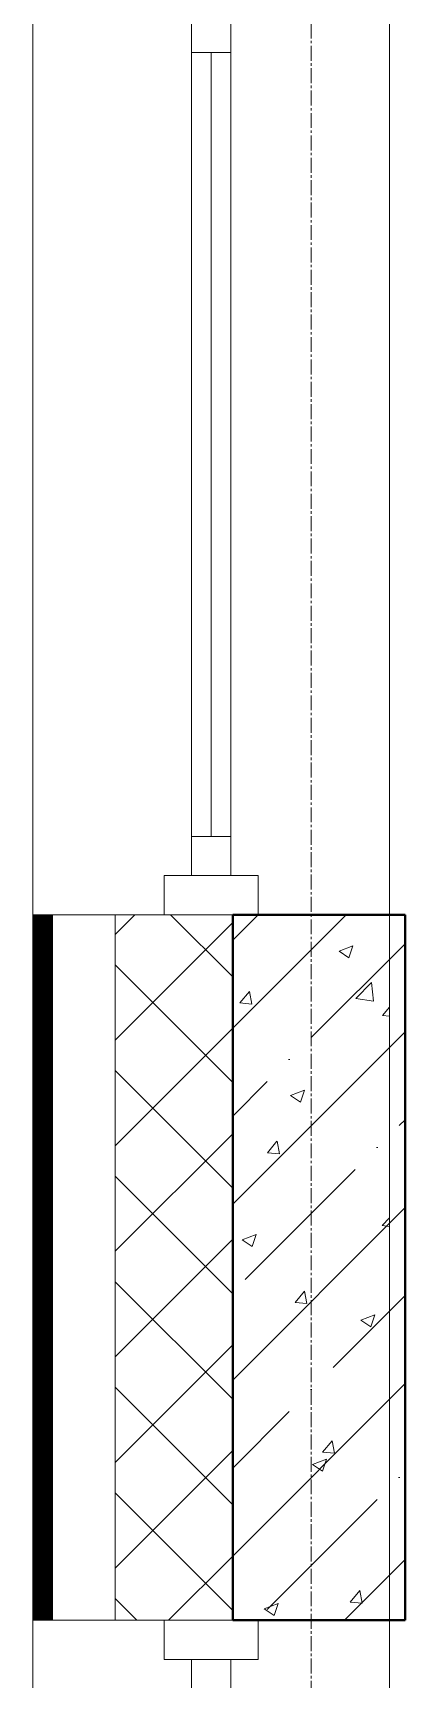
# Model space of a CAD drawing. Header units: millimetres. Extents: x 470010 to 1231400, y -134005 to 421770.
# Drawn here: x 508699 to 509174, y -112377 to -110277 of the extents above; entities that cross this region are included whole.
import ezdxf

# ---------------------------------------------------------------- set-up
doc = ezdxf.new("R2010")
doc.units = ezdxf.units.MM
doc.linetypes.add('CENTER2', pattern=[28.575, 19.05, -3.175, 3.175, -3.175])
doc.linetypes.add('HIDDEN2', pattern=[4.7625, 3.175, -1.5875])
for name, color, linetype, lineweight in [('A-Wall_Материал_Газоблок_Контур', 250, 'Continuous', 0), ('АР_Колонны', 70, 'Continuous', 30), ('АР_Окна', 4, 'Continuous', 5), ('АР_Стены ЖБ', 7, 'Continuous', 35), ('АР_Стены ПЕНОблок', 52, 'Continuous', 20), ('АР_Тонкая', 254, 'Continuous', 5), ('АР_Утеплитель', 31, 'Continuous', 0), ('АР_Штриховка', 8, 'Continuous', 0)]:
    doc.layers.add(name, color=color, linetype=linetype, lineweight=lineweight)
doc.layers.add('АР_Оси_РД_100', color=7, linetype='Continuous', lineweight=0, true_color=0x525252)

msp = doc.modelspace()

# ---------------------------------------------------------------- hatches: boundary and pattern name
at = {"layer": 'АР_Штриховка', "linetype": 'Continuous', "lineweight": 5, "true_color": 0x000000}
h = msp.add_hatch(dxfattribs=at)
h.set_pattern_fill('ANSI35', color=18, scale=25, style=0)
h.set_pattern_definition([(45, (509053.93, -143101.69), (-112.2532, 112.2532), []), (45, (509166.19, -143101.69), (-112.2532, 112.2532), [198.4375, -39.6875, 0, -39.6875])])
h.paths.add_polyline_path([(508953.932, -112301.687), (509173.932, -112301.687), (509173.932, -111401.687), (508953.932, -111401.687)], flags=0)

# ---------------------------------------------------------------- linework, layer by layer
at = {"layer": 'A-Wall_Материал_Газоблок_Контур', "color": 18, "linetype": 'Continuous', "lineweight": 0, "true_color": 0x000000}
for p, q in [((508698.932, -110201.687), (508698.932, -111401.687)), ((509153.932, -111401.687), (509153.932, -110201.687)), ((508698.932, -112301.687), (508698.932, -115601.687)), ((509153.932, -115601.687), (509153.932, -112301.687))]:
    msp.add_line(p, q, dxfattribs=at)
at = {"layer": 'АР_Колонны', "color": 18, "linetype": 'HIDDEN2', "lineweight": 25, "true_color": 0x000000}
for p, q in [((508953.932, -111401.687), (509173.932, -111401.687)), ((508953.932, -112301.687), (508953.932, -111401.687)), ((509173.932, -111401.687), (509173.932, -112301.687)), ((509173.932, -112301.687), (508953.932, -112301.687))]:
    msp.add_line(p, q, dxfattribs=at)
at = {"layer": 'АР_Колонны', "color": 18, "linetype": 'Continuous', "lineweight": 30, "true_color": 0x000000}
for p, q in [((509173.932, -111401.687), (508953.932, -111401.687)), ((508953.932, -111401.687), (508953.932, -112301.687)), ((509173.932, -112301.687), (509173.932, -111401.687)), ((508953.932, -112301.687), (509173.932, -112301.687))]:
    msp.add_line(p, q, dxfattribs=at)
at = {"layer": 'АР_Окна', "color": 18, "linetype": 'Continuous', "lineweight": 5, "true_color": 0x000000}
for p, q in [((508698.932, -110201.687), (508698.932, -111401.687)), ((509153.932, -110201.687), (509153.932, -111401.687)), ((508901.432, -110301.687), (508951.432, -110301.687)), ((508926.432, -110301.687), (508926.432, -111301.687)), ((508901.432, -111301.687), (508951.432, -111301.687)), ((508698.932, -112301.687), (508698.932, -115601.687)), ((509153.932, -112301.687), (509153.932, -115601.687))]:
    msp.add_line(p, q, dxfattribs=at)
for points in [[(508901.432, -110251.687), (508951.432, -110251.687), (508951.432, -111351.687), (508901.432, -111351.687)], [(508986.432, -111351.687), (508986.432, -111401.687), (508866.432, -111401.687), (508866.432, -111351.687)], [(508986.432, -112351.687), (508986.432, -112301.687), (508866.432, -112301.687), (508866.432, -112351.687)], [(508901.432, -112351.687), (508951.432, -112351.687), (508951.432, -115551.687), (508901.432, -115551.687)]]:
    msp.add_lwpolyline(points, close=True, dxfattribs=at)
at = {"layer": 'АР_Оси_РД_100', "linetype": 'CENTER2'}
msp.add_line((509053.933, -133315.052), (509053.933, -98801.687), dxfattribs=at)
at = {"layer": 'АР_Стены ЖБ', "color": 18, "linetype": 'Continuous', "lineweight": 40, "true_color": 0x000000}
for p, q in [((509173.932, -111401.687), (508953.932, -111401.687)), ((508953.932, -111401.687), (508953.932, -112301.687)), ((509173.932, -112301.687), (509173.932, -111401.687)), ((508953.932, -112301.687), (509173.932, -112301.687))]:
    msp.add_line(p, q, dxfattribs=at)
at = {"layer": 'АР_Стены ПЕНОблок', "color": 18, "linetype": 'Continuous', "lineweight": 20, "true_color": 0x000000}
for p, q in [((509153.932, -111401.687), (508953.932, -111401.687)), ((508953.932, -111401.687), (508953.932, -112301.687)), ((509153.932, -112301.687), (509153.932, -111401.687)), ((508953.932, -112301.687), (509153.932, -112301.687))]:
    msp.add_line(p, q, dxfattribs=at)
at = {"layer": 'АР_Тонкая', "color": 18, "linetype": 'Continuous', "lineweight": 5, "true_color": 0x000000}
for p, q in [((508723.932, -111401.687), (508698.932, -111401.687)), ((508698.932, -111401.687), (508698.932, -112301.687)), ((508803.932, -111401.687), (508723.932, -111401.687)), ((508723.932, -111401.687), (508723.932, -112301.687)), ((508723.932, -112301.687), (508723.932, -111401.687)), ((508803.932, -112301.687), (508803.932, -111401.687)), ((508698.932, -112301.687), (508723.932, -112301.687)), ((508723.932, -112301.687), (508803.932, -112301.687))]:
    msp.add_line(p, q, dxfattribs=at)
at = {"layer": 'АР_Утеплитель', "color": 18, "linetype": 'Continuous', "lineweight": 0, "true_color": 0x000000}
for p, q in [((508953.932, -111401.687), (508803.932, -111401.687)), ((508803.932, -111401.687), (508803.932, -112301.687)), ((508953.932, -112301.687), (508953.932, -111401.687)), ((508803.932, -112301.687), (508953.932, -112301.687))]:
    msp.add_line(p, q, dxfattribs=at)
at = {"layer": 'АР_Штриховка', "color": 18, "linetype": 'Continuous', "lineweight": 0, "true_color": 0x000000}
for p, q in [((508698.932, -111402.687), (508723.932, -111402.687)), ((508698.932, -111403.687), (508723.932, -111403.687)), ((508698.932, -111404.687), (508723.932, -111404.687)), ((508803.932, -111426.876), (508829.122, -111401.687)), ((508953.932, -111480.988), (508874.631, -111401.687)), ((508698.932, -111405.687), (508723.932, -111405.687)), ((508698.932, -111406.687), (508723.932, -111406.687)), ((508698.932, -111407.687), (508723.932, -111407.687)), ((508698.932, -111408.687), (508723.932, -111408.687)), ((508698.932, -111409.687), (508723.932, -111409.687)), ((508698.932, -111410.687), (508723.932, -111410.687)), ((508698.932, -111411.687), (508723.932, -111411.687)), ((508698.932, -111412.687), (508723.932, -111412.687)), ((508698.932, -111413.687), (508723.932, -111413.687)), ((508698.932, -111414.687), (508723.932, -111414.687)), ((508698.932, -111415.687), (508723.932, -111415.687)), ((508698.932, -111416.687), (508723.932, -111416.687)), ((508698.932, -111417.687), (508723.932, -111417.687)), ((508698.932, -111418.687), (508723.932, -111418.687)), ((508698.932, -111419.687), (508723.932, -111419.687)), ((508698.932, -111420.687), (508723.932, -111420.687)), ((508698.932, -111421.687), (508723.932, -111421.687)), ((508698.932, -111422.687), (508723.932, -111422.687)), ((508698.932, -111423.687), (508723.932, -111423.687)), ((508698.932, -111424.687), (508723.932, -111424.687)), ((508698.932, -111425.687), (508723.932, -111425.687)), ((508803.932, -111561.58), (508953.932, -111411.58)), ((508698.932, -111426.687), (508723.932, -111426.687)), ((508698.932, -111427.687), (508723.932, -111427.687)), ((508698.932, -111428.687), (508723.932, -111428.687)), ((508698.932, -111429.687), (508723.932, -111429.687)), ((508698.932, -111430.687), (508723.932, -111430.687)), ((508698.932, -111431.687), (508723.932, -111431.687)), ((508698.932, -111432.687), (508723.932, -111432.687)), ((508698.932, -111433.687), (508723.932, -111433.687)), ((508698.932, -111434.687), (508723.932, -111434.687)), ((508698.932, -111435.687), (508723.932, -111435.687)), ((508698.932, -111436.687), (508723.932, -111436.687)), ((508698.932, -111437.687), (508723.932, -111437.687)), ((508698.932, -111438.687), (508723.932, -111438.687)), ((508698.932, -111439.687), (508723.932, -111439.687)), ((508698.932, -111440.687), (508723.932, -111440.687)), ((508698.932, -111441.687), (508723.932, -111441.687)), ((508698.932, -111442.687), (508723.932, -111442.687)), ((508698.932, -111443.687), (508723.932, -111443.687)), ((508698.932, -111444.687), (508723.932, -111444.687)), ((508698.932, -111445.687), (508723.932, -111445.687)), ((508698.932, -111446.687), (508723.932, -111446.687)), ((509089.605, -111448.135), (509107.39, -111441.308)), ((509102.233, -111456.678), (509107.384, -111441.329)), ((508698.932, -111447.687), (508723.932, -111447.687)), ((508698.932, -111448.687), (508723.932, -111448.687)), ((508698.932, -111449.687), (508723.932, -111449.687)), ((508698.932, -111450.687), (508723.932, -111450.687)), ((508698.932, -111451.687), (508723.932, -111451.687)), ((508698.932, -111452.687), (508723.932, -111452.687)), ((508698.932, -111453.687), (508723.932, -111453.687)), ((508698.932, -111454.687), (508723.932, -111454.687)), ((508698.932, -111455.687), (508723.932, -111455.687)), ((508698.932, -111456.687), (508723.932, -111456.687)), ((508698.932, -111457.687), (508723.932, -111457.687)), ((508698.932, -111458.687), (508723.932, -111458.687)), ((508698.932, -111459.687), (508723.932, -111459.687)), ((508698.932, -111460.687), (508723.932, -111460.687)), ((508698.932, -111461.687), (508723.932, -111461.687)), ((508698.932, -111462.687), (508723.932, -111462.687)), ((508698.932, -111463.687), (508723.932, -111463.687)), ((508698.932, -111464.687), (508723.932, -111464.687)), ((508698.932, -111465.687), (508723.932, -111465.687)), ((508698.932, -111466.687), (508723.932, -111466.687)), ((508698.932, -111467.687), (508723.932, -111467.687)), ((508953.932, -111615.692), (508803.932, -111465.692)), ((509089.596, -111448.155), (509102.231, -111456.677)), ((508698.932, -111468.687), (508723.932, -111468.687)), ((508698.932, -111469.687), (508723.932, -111469.687)), ((508698.932, -111470.687), (508723.932, -111470.687)), ((508698.932, -111471.687), (508723.932, -111471.687)), ((508698.932, -111472.687), (508723.932, -111472.687)), ((508698.932, -111473.687), (508723.932, -111473.687)), ((508698.932, -111474.687), (508723.932, -111474.687)), ((508698.932, -111475.687), (508723.932, -111475.687)), ((508698.932, -111476.687), (508723.932, -111476.687)), ((508698.932, -111477.687), (508723.932, -111477.687)), ((508698.932, -111478.687), (508723.932, -111478.687)), ((508698.932, -111479.687), (508723.932, -111479.687)), ((508698.932, -111480.687), (508723.932, -111480.687)), ((508698.932, -111481.687), (508723.932, -111481.687)), ((508698.932, -111482.687), (508723.932, -111482.687)), ((508698.932, -111483.687), (508723.932, -111483.687)), ((508698.932, -111484.687), (508723.932, -111484.687)), ((508698.932, -111485.687), (508723.932, -111485.687)), ((508698.932, -111486.687), (508723.932, -111486.687)), ((508698.932, -111487.687), (508723.932, -111487.687)), ((508698.932, -111488.687), (508723.932, -111488.687)), ((509111.124, -111508.481), (509130.908, -111487.862)), ((509133.734, -111511.982), (509130.927, -111487.86)), ((508698.932, -111489.687), (508723.932, -111489.687)), ((508698.932, -111490.687), (508723.932, -111490.687)), ((508698.932, -111491.687), (508723.932, -111491.687)), ((508698.932, -111492.687), (508723.932, -111492.687)), ((508698.932, -111493.687), (508723.932, -111493.687)), ((508698.932, -111494.687), (508723.932, -111494.687)), ((508698.932, -111495.687), (508723.932, -111495.687)), ((508698.932, -111496.687), (508723.932, -111496.687)), ((508698.932, -111497.687), (508723.932, -111497.687)), ((508698.932, -111498.687), (508723.932, -111498.687)), ((508698.932, -111499.687), (508723.932, -111499.687)), ((508698.932, -111500.687), (508723.932, -111500.687)), ((508698.932, -111501.687), (508723.932, -111501.687)), ((508698.932, -111502.687), (508723.932, -111502.687)), ((508698.932, -111503.687), (508723.932, -111503.687)), ((508698.932, -111504.687), (508723.932, -111504.687)), ((508698.932, -111505.687), (508723.932, -111505.687)), ((508698.932, -111506.687), (508723.932, -111506.687)), ((508698.932, -111507.687), (508723.932, -111507.687)), ((508698.932, -111508.687), (508723.932, -111508.687)), ((508698.932, -111509.687), (508723.932, -111509.687)), ((508962.947, -111514.188), (508975.192, -111499.594)), ((508978.205, -111515.502), (508975.268, -111499.581)), ((509111.139, -111508.512), (509133.729, -111512.015)), ((508698.932, -111510.687), (508723.932, -111510.687)), ((508698.932, -111511.687), (508723.932, -111511.687)), ((508698.932, -111512.687), (508723.932, -111512.687)), ((508698.932, -111513.687), (508723.932, -111513.687)), ((508698.932, -111514.687), (508723.932, -111514.687)), ((508698.932, -111515.687), (508723.932, -111515.687)), ((508698.932, -111516.687), (508723.932, -111516.687)), ((508698.932, -111517.687), (508723.932, -111517.687)), ((508698.932, -111518.687), (508723.932, -111518.687)), ((508698.932, -111519.687), (508723.932, -111519.687)), ((508698.932, -111520.687), (508723.932, -111520.687)), ((508698.932, -111521.687), (508723.932, -111521.687)), ((508698.932, -111522.687), (508723.932, -111522.687)), ((508698.932, -111523.687), (508723.932, -111523.687)), ((508698.932, -111524.687), (508723.932, -111524.687)), ((508698.932, -111525.687), (508723.932, -111525.687)), ((508698.932, -111526.687), (508723.932, -111526.687)), ((508698.932, -111527.687), (508723.932, -111527.687)), ((508698.932, -111528.687), (508723.932, -111528.687)), ((508698.932, -111529.687), (508723.932, -111529.687)), ((508698.932, -111530.687), (508723.932, -111530.687)), ((508962.947, -111514.188), (508978.129, -111515.516)), ((509145.132, -111530.127), (509153.932, -111519.638)), ((509145.132, -111530.127), (509153.932, -111530.897)), ((508698.932, -111531.687), (508723.932, -111531.687)), ((508698.932, -111532.687), (508723.932, -111532.687)), ((508698.932, -111533.687), (508723.932, -111533.687)), ((508698.932, -111534.687), (508723.932, -111534.687)), ((508698.932, -111535.687), (508723.932, -111535.687)), ((508698.932, -111536.687), (508723.932, -111536.687)), ((508698.932, -111537.687), (508723.932, -111537.687)), ((508698.932, -111538.687), (508723.932, -111538.687)), ((508698.932, -111539.687), (508723.932, -111539.687)), ((508698.932, -111540.687), (508723.932, -111540.687)), ((508698.932, -111541.687), (508723.932, -111541.687)), ((508698.932, -111542.687), (508723.932, -111542.687)), ((508698.932, -111543.687), (508723.932, -111543.687)), ((508698.932, -111544.687), (508723.932, -111544.687)), ((508698.932, -111545.687), (508723.932, -111545.687)), ((508698.932, -111546.687), (508723.932, -111546.687)), ((508698.932, -111547.687), (508723.932, -111547.687)), ((508698.932, -111548.687), (508723.932, -111548.687)), ((508698.932, -111549.687), (508723.932, -111549.687)), ((508698.932, -111550.687), (508723.932, -111550.687)), ((508698.932, -111551.687), (508723.932, -111551.687)), ((508803.932, -111696.284), (508953.932, -111546.284)), ((508698.932, -111552.687), (508723.932, -111552.687)), ((508698.932, -111553.687), (508723.932, -111553.687)), ((508698.932, -111554.687), (508723.932, -111554.687)), ((508698.932, -111555.687), (508723.932, -111555.687)), ((508698.932, -111556.687), (508723.932, -111556.687)), ((508698.932, -111557.687), (508723.932, -111557.687)), ((508698.932, -111558.687), (508723.932, -111558.687)), ((508698.932, -111559.687), (508723.932, -111559.687)), ((508698.932, -111560.687), (508723.932, -111560.687)), ((508698.932, -111561.687), (508723.932, -111561.687)), ((508698.932, -111562.687), (508723.932, -111562.687)), ((508698.932, -111563.687), (508723.932, -111563.687)), ((508698.932, -111564.687), (508723.932, -111564.687)), ((508698.932, -111565.687), (508723.932, -111565.687)), ((508698.932, -111566.687), (508723.932, -111566.687)), ((508698.932, -111567.687), (508723.932, -111567.687)), ((508698.932, -111568.687), (508723.932, -111568.687)), ((508698.932, -111569.687), (508723.932, -111569.687)), ((508698.932, -111570.687), (508723.932, -111570.687)), ((508698.932, -111571.687), (508723.932, -111571.687)), ((508698.932, -111572.687), (508723.932, -111572.687)), ((508698.932, -111573.687), (508723.932, -111573.687)), ((508698.932, -111574.687), (508723.932, -111574.687)), ((508698.932, -111575.687), (508723.932, -111575.687)), ((508698.932, -111576.687), (508723.932, -111576.687)), ((508698.932, -111577.687), (508723.932, -111577.687)), ((508698.932, -111578.687), (508723.932, -111578.687)), ((508698.932, -111579.687), (508723.932, -111579.687)), ((508698.932, -111580.687), (508723.932, -111580.687)), ((508698.932, -111581.687), (508723.932, -111581.687)), ((508698.932, -111582.687), (508723.932, -111582.687)), ((508698.932, -111583.687), (508723.932, -111583.687)), ((508698.932, -111584.687), (508723.932, -111584.687)), ((508698.932, -111585.687), (508723.932, -111585.687)), ((508698.932, -111586.687), (508723.932, -111586.687)), ((508698.932, -111587.687), (508723.932, -111587.687)), ((508698.932, -111588.687), (508723.932, -111588.687)), ((508698.932, -111589.687), (508723.932, -111589.687)), ((508698.932, -111590.687), (508723.932, -111590.687)), ((508698.932, -111591.687), (508723.932, -111591.687)), ((508698.932, -111592.687), (508723.932, -111592.687)), ((508698.932, -111593.687), (508723.932, -111593.687)), ((508698.932, -111594.687), (508723.932, -111594.687)), ((508698.932, -111595.687), (508723.932, -111595.687)), ((508698.932, -111596.687), (508723.932, -111596.687)), ((508698.932, -111597.687), (508723.932, -111597.687)), ((508698.932, -111598.687), (508723.932, -111598.687)), ((508698.932, -111599.687), (508723.932, -111599.687)), ((508698.932, -111600.687), (508723.932, -111600.687)), ((508698.932, -111601.687), (508723.932, -111601.687)), ((508698.932, -111602.687), (508723.932, -111602.687)), ((508698.932, -111603.687), (508723.932, -111603.687)), ((508698.932, -111604.687), (508723.932, -111604.687)), ((508698.932, -111605.687), (508723.932, -111605.687)), ((508698.932, -111606.687), (508723.932, -111606.687)), ((508698.932, -111607.687), (508723.932, -111607.687)), ((508698.932, -111608.687), (508723.932, -111608.687)), ((508698.932, -111609.687), (508723.932, -111609.687)), ((508698.932, -111610.687), (508723.932, -111610.687)), ((508698.932, -111611.687), (508723.932, -111611.687)), ((508698.932, -111612.687), (508723.932, -111612.687)), ((508698.932, -111613.687), (508723.932, -111613.687)), ((508698.932, -111614.687), (508723.932, -111614.687)), ((508953.932, -111750.395), (508803.932, -111600.395)), ((508698.932, -111615.687), (508723.932, -111615.687)), ((508698.932, -111616.687), (508723.932, -111616.687)), ((508698.932, -111617.687), (508723.932, -111617.687)), ((508698.932, -111618.687), (508723.932, -111618.687)), ((508698.932, -111619.687), (508723.932, -111619.687)), ((508698.932, -111620.687), (508723.932, -111620.687)), ((508698.932, -111621.687), (508723.932, -111621.687)), ((508698.932, -111622.687), (508723.932, -111622.687)), ((508698.932, -111623.687), (508723.932, -111623.687)), ((508698.932, -111624.687), (508723.932, -111624.687)), ((508698.932, -111625.687), (508723.932, -111625.687)), ((508698.932, -111626.687), (508723.932, -111626.687)), ((508698.932, -111627.687), (508723.932, -111627.687)), ((508698.932, -111628.687), (508723.932, -111628.687)), ((508698.932, -111629.687), (508723.932, -111629.687)), ((508698.932, -111630.687), (508723.932, -111630.687)), ((508698.932, -111631.687), (508723.932, -111631.687)), ((508698.932, -111632.687), (508723.932, -111632.687)), ((508698.932, -111633.687), (508723.932, -111633.687)), ((508698.932, -111634.687), (508723.932, -111634.687)), ((508698.932, -111635.687), (508723.932, -111635.687)), ((509027.794, -111632.343), (509040.429, -111640.865)), ((509027.803, -111632.323), (509045.588, -111625.496)), ((509040.431, -111640.866), (509045.582, -111625.517)), ((508698.932, -111636.687), (508723.932, -111636.687)), ((508698.932, -111637.687), (508723.932, -111637.687)), ((508698.932, -111638.687), (508723.932, -111638.687)), ((508698.932, -111639.687), (508723.932, -111639.687)), ((508698.932, -111640.687), (508723.932, -111640.687)), ((508698.932, -111641.687), (508723.932, -111641.687)), ((508698.932, -111642.687), (508723.932, -111642.687)), ((508698.932, -111643.687), (508723.932, -111643.687)), ((508698.932, -111644.687), (508723.932, -111644.687)), ((508698.932, -111645.687), (508723.932, -111645.687)), ((508698.932, -111646.687), (508723.932, -111646.687)), ((508698.932, -111647.687), (508723.932, -111647.687)), ((508698.932, -111648.687), (508723.932, -111648.687)), ((508698.932, -111649.687), (508723.932, -111649.687)), ((508698.932, -111650.687), (508723.932, -111650.687)), ((508698.932, -111651.687), (508723.932, -111651.687)), ((508698.932, -111652.687), (508723.932, -111652.687)), ((508698.932, -111653.687), (508723.932, -111653.687)), ((508698.932, -111654.687), (508723.932, -111654.687)), ((508698.932, -111655.687), (508723.932, -111655.687)), ((508698.932, -111656.687), (508723.932, -111656.687)), ((508698.932, -111657.687), (508723.932, -111657.687)), ((508698.932, -111658.687), (508723.932, -111658.687)), ((508698.932, -111659.687), (508723.932, -111659.687)), ((508698.932, -111660.687), (508723.932, -111660.687)), ((508698.932, -111661.687), (508723.932, -111661.687)), ((508698.932, -111662.687), (508723.932, -111662.687)), ((508698.932, -111663.687), (508723.932, -111663.687)), ((508698.932, -111664.687), (508723.932, -111664.687)), ((508698.932, -111665.687), (508723.932, -111665.687)), ((508698.932, -111666.687), (508723.932, -111666.687)), ((508698.932, -111667.687), (508723.932, -111667.687)), ((508698.932, -111668.687), (508723.932, -111668.687)), ((508698.932, -111669.687), (508723.932, -111669.687)), ((508698.932, -111670.687), (508723.932, -111670.687)), ((508698.932, -111671.687), (508723.932, -111671.687)), ((508698.932, -111672.687), (508723.932, -111672.687)), ((508698.932, -111673.687), (508723.932, -111673.687)), ((508698.932, -111674.687), (508723.932, -111674.687)), ((508698.932, -111675.687), (508723.932, -111675.687)), ((508698.932, -111676.687), (508723.932, -111676.687)), ((508698.932, -111677.687), (508723.932, -111677.687)), ((508698.932, -111678.687), (508723.932, -111678.687)), ((508698.932, -111679.687), (508723.932, -111679.687)), ((508698.932, -111680.687), (508723.932, -111680.687)), ((508698.932, -111681.687), (508723.932, -111681.687)), ((508698.932, -111682.687), (508723.932, -111682.687)), ((508698.932, -111683.687), (508723.932, -111683.687)), ((508698.932, -111684.687), (508723.932, -111684.687)), ((508698.932, -111685.687), (508723.932, -111685.687)), ((508698.932, -111686.687), (508723.932, -111686.687)), ((508698.932, -111687.687), (508723.932, -111687.687)), ((508698.932, -111688.687), (508723.932, -111688.687)), ((508698.932, -111689.687), (508723.932, -111689.687)), ((508698.932, -111690.687), (508723.932, -111690.687)), ((508698.932, -111691.687), (508723.932, -111691.687)), ((508698.932, -111692.687), (508723.932, -111692.687)), ((508698.932, -111693.687), (508723.932, -111693.687)), ((508698.932, -111694.687), (508723.932, -111694.687)), ((508698.932, -111695.687), (508723.932, -111695.687)), ((508698.932, -111696.687), (508723.932, -111696.687)), ((508698.932, -111697.687), (508723.932, -111697.687)), ((508698.932, -111698.687), (508723.932, -111698.687)), ((508803.932, -111830.988), (508953.932, -111680.988)), ((508998.19, -111705.244), (509010.436, -111690.651)), ((509013.447, -111706.559), (509010.511, -111690.638)), ((508698.932, -111699.687), (508723.932, -111699.687)), ((508698.932, -111700.687), (508723.932, -111700.687)), ((508698.932, -111701.687), (508723.932, -111701.687)), ((508698.932, -111702.687), (508723.932, -111702.687)), ((508698.932, -111703.687), (508723.932, -111703.687)), ((508698.932, -111704.687), (508723.932, -111704.687)), ((508698.932, -111705.687), (508723.932, -111705.687)), ((508698.932, -111706.687), (508723.932, -111706.687)), ((508698.932, -111707.687), (508723.932, -111707.687)), ((508698.932, -111708.687), (508723.932, -111708.687)), ((508698.932, -111709.687), (508723.932, -111709.687)), ((508698.932, -111710.687), (508723.932, -111710.687)), ((508698.932, -111711.687), (508723.932, -111711.687)), ((508698.932, -111712.687), (508723.932, -111712.687)), ((508698.932, -111713.687), (508723.932, -111713.687)), ((508698.932, -111714.687), (508723.932, -111714.687)), ((508698.932, -111715.687), (508723.932, -111715.687)), ((508698.932, -111716.687), (508723.932, -111716.687)), ((508698.932, -111717.687), (508723.932, -111717.687)), ((508698.932, -111718.687), (508723.932, -111718.687)), ((508698.932, -111719.687), (508723.932, -111719.687)), ((508998.19, -111705.245), (509013.372, -111706.573)), ((508698.932, -111720.687), (508723.932, -111720.687)), ((508698.932, -111721.687), (508723.932, -111721.687)), ((508698.932, -111722.687), (508723.932, -111722.687)), ((508698.932, -111723.687), (508723.932, -111723.687)), ((508698.932, -111724.687), (508723.932, -111724.687)), ((508698.932, -111725.687), (508723.932, -111725.687)), ((508698.932, -111726.687), (508723.932, -111726.687)), ((508698.932, -111727.687), (508723.932, -111727.687)), ((508698.932, -111728.687), (508723.932, -111728.687)), ((508698.932, -111729.687), (508723.932, -111729.687)), ((508698.932, -111730.687), (508723.932, -111730.687)), ((508698.932, -111731.687), (508723.932, -111731.687)), ((508698.932, -111732.687), (508723.932, -111732.687)), ((508698.932, -111733.687), (508723.932, -111733.687)), ((508698.932, -111734.687), (508723.932, -111734.687)), ((508698.932, -111735.687), (508723.932, -111735.687)), ((508698.932, -111736.687), (508723.932, -111736.687)), ((508698.932, -111737.687), (508723.932, -111737.687)), ((508698.932, -111738.687), (508723.932, -111738.687)), ((508698.932, -111739.687), (508723.932, -111739.687)), ((508698.932, -111740.687), (508723.932, -111740.687)), ((508953.932, -111885.099), (508803.932, -111735.099)), ((508698.932, -111741.687), (508723.932, -111741.687)), ((508698.932, -111742.687), (508723.932, -111742.687)), ((508698.932, -111743.687), (508723.932, -111743.687)), ((508698.932, -111744.687), (508723.932, -111744.687)), ((508698.932, -111745.687), (508723.932, -111745.687)), ((508698.932, -111746.687), (508723.932, -111746.687)), ((508698.932, -111747.687), (508723.932, -111747.687)), ((508698.932, -111748.687), (508723.932, -111748.687)), ((508698.932, -111749.687), (508723.932, -111749.687)), ((508698.932, -111750.687), (508723.932, -111750.687)), ((508698.932, -111751.687), (508723.932, -111751.687)), ((508698.932, -111752.687), (508723.932, -111752.687)), ((508698.932, -111753.687), (508723.932, -111753.687)), ((508698.932, -111754.687), (508723.932, -111754.687)), ((508698.932, -111755.687), (508723.932, -111755.687)), ((508698.932, -111756.687), (508723.932, -111756.687)), ((508698.932, -111757.687), (508723.932, -111757.687)), ((508698.932, -111758.687), (508723.932, -111758.687)), ((508698.932, -111759.687), (508723.932, -111759.687)), ((508698.932, -111760.687), (508723.932, -111760.687)), ((508698.932, -111761.687), (508723.932, -111761.687)), ((508698.932, -111762.687), (508723.932, -111762.687)), ((508698.932, -111763.687), (508723.932, -111763.687)), ((508698.932, -111764.687), (508723.932, -111764.687)), ((508698.932, -111765.687), (508723.932, -111765.687)), ((508698.932, -111766.687), (508723.932, -111766.687)), ((508698.932, -111767.687), (508723.932, -111767.687)), ((508698.932, -111768.687), (508723.932, -111768.687)), ((508698.932, -111769.687), (508723.932, -111769.687)), ((508698.932, -111770.687), (508723.932, -111770.687)), ((508698.932, -111771.687), (508723.932, -111771.687)), ((508698.932, -111772.687), (508723.932, -111772.687)), ((508698.932, -111773.687), (508723.932, -111773.687)), ((508698.932, -111774.687), (508723.932, -111774.687)), ((508698.932, -111775.687), (508723.932, -111775.687)), ((508698.932, -111776.687), (508723.932, -111776.687)), ((508698.932, -111777.687), (508723.932, -111777.687)), ((508698.932, -111778.687), (508723.932, -111778.687)), ((508698.932, -111779.687), (508723.932, -111779.687)), ((508698.932, -111780.687), (508723.932, -111780.687)), ((508698.932, -111781.687), (508723.932, -111781.687)), ((508698.932, -111782.687), (508723.932, -111782.687)), ((508698.932, -111783.687), (508723.932, -111783.687)), ((508698.932, -111784.687), (508723.932, -111784.687)), ((508698.932, -111785.687), (508723.932, -111785.687)), ((508698.932, -111786.687), (508723.932, -111786.687)), ((508698.932, -111787.687), (508723.932, -111787.687)), ((508698.932, -111788.687), (508723.932, -111788.687)), ((508698.932, -111789.687), (508723.932, -111789.687)), ((508698.932, -111790.687), (508723.932, -111790.687)), ((508698.932, -111791.687), (508723.932, -111791.687)), ((508698.932, -111792.687), (508723.932, -111792.687)), ((508698.932, -111793.687), (508723.932, -111793.687)), ((508698.932, -111794.687), (508723.932, -111794.687)), ((508698.932, -111795.687), (508723.932, -111795.687)), ((508698.932, -111796.687), (508723.932, -111796.687)), ((508698.932, -111797.687), (508723.932, -111797.687)), ((508698.932, -111798.687), (508723.932, -111798.687)), ((508698.932, -111799.687), (508723.932, -111799.687)), ((508698.932, -111800.687), (508723.932, -111800.687)), ((508698.932, -111801.687), (508723.932, -111801.687)), ((508698.932, -111802.687), (508723.932, -111802.687)), ((508698.932, -111803.687), (508723.932, -111803.687)), ((509144.799, -111797.95), (509153.932, -111788.431)), ((509144.813, -111797.98), (509153.932, -111799.394)), ((508698.932, -111804.687), (508723.932, -111804.687)), ((508698.932, -111805.687), (508723.932, -111805.687)), ((508698.932, -111806.687), (508723.932, -111806.687)), ((508698.932, -111807.687), (508723.932, -111807.687)), ((508698.932, -111808.687), (508723.932, -111808.687)), ((508698.932, -111809.687), (508723.932, -111809.687)), ((508698.932, -111810.687), (508723.932, -111810.687)), ((508698.932, -111811.687), (508723.932, -111811.687)), ((508698.932, -111812.687), (508723.932, -111812.687)), ((508698.932, -111813.687), (508723.932, -111813.687)), ((508698.932, -111814.687), (508723.932, -111814.687)), ((508698.932, -111815.687), (508723.932, -111815.687)), ((508698.932, -111816.687), (508723.932, -111816.687)), ((508698.932, -111817.687), (508723.932, -111817.687)), ((508698.932, -111818.687), (508723.932, -111818.687)), ((508698.932, -111819.687), (508723.932, -111819.687)), ((508698.932, -111820.687), (508723.932, -111820.687)), ((508698.932, -111821.687), (508723.932, -111821.687)), ((508698.932, -111822.687), (508723.932, -111822.687)), ((508698.932, -111823.687), (508723.932, -111823.687)), ((508698.932, -111824.687), (508723.932, -111824.687)), ((508803.932, -111965.692), (508953.932, -111815.692)), ((508965.992, -111816.531), (508978.627, -111825.053)), ((508966.001, -111816.511), (508983.786, -111809.684)), ((508978.629, -111825.054), (508983.78, -111809.705)), ((508698.932, -111825.687), (508723.932, -111825.687)), ((508698.932, -111826.687), (508723.932, -111826.687)), ((508698.932, -111827.687), (508723.932, -111827.687)), ((508698.932, -111828.687), (508723.932, -111828.687)), ((508698.932, -111829.687), (508723.932, -111829.687)), ((508698.932, -111830.687), (508723.932, -111830.687)), ((508698.932, -111831.687), (508723.932, -111831.687)), ((508698.932, -111832.687), (508723.932, -111832.687)), ((508698.932, -111833.687), (508723.932, -111833.687)), ((508698.932, -111834.687), (508723.932, -111834.687)), ((508698.932, -111835.687), (508723.932, -111835.687)), ((508698.932, -111836.687), (508723.932, -111836.687)), ((508698.932, -111837.687), (508723.932, -111837.687)), ((508698.932, -111838.687), (508723.932, -111838.687)), ((508698.932, -111839.687), (508723.932, -111839.687)), ((508698.932, -111840.687), (508723.932, -111840.687)), ((508698.932, -111841.687), (508723.932, -111841.687)), ((508698.932, -111842.687), (508723.932, -111842.687)), ((508698.932, -111843.687), (508723.932, -111843.687)), ((508698.932, -111844.687), (508723.932, -111844.687)), ((508698.932, -111845.687), (508723.932, -111845.687)), ((508698.932, -111846.687), (508723.932, -111846.687)), ((508698.932, -111847.687), (508723.932, -111847.687)), ((508698.932, -111848.687), (508723.932, -111848.687)), ((508698.932, -111849.687), (508723.932, -111849.687)), ((508698.932, -111850.687), (508723.932, -111850.687)), ((508698.932, -111851.687), (508723.932, -111851.687)), ((508698.932, -111852.687), (508723.932, -111852.687)), ((508698.932, -111853.687), (508723.932, -111853.687)), ((508698.932, -111854.687), (508723.932, -111854.687)), ((508698.932, -111855.687), (508723.932, -111855.687)), ((508698.932, -111856.687), (508723.932, -111856.687)), ((508698.932, -111857.687), (508723.932, -111857.687)), ((508698.932, -111858.687), (508723.932, -111858.687)), ((508698.932, -111859.687), (508723.932, -111859.687)), ((508698.932, -111860.687), (508723.932, -111860.687)), ((508698.932, -111861.687), (508723.932, -111861.687)), ((508698.932, -111862.687), (508723.932, -111862.687)), ((508698.932, -111863.687), (508723.932, -111863.687)), ((508698.932, -111864.687), (508723.932, -111864.687)), ((508698.932, -111865.687), (508723.932, -111865.687)), ((508698.932, -111866.687), (508723.932, -111866.687)), ((508698.932, -111867.687), (508723.932, -111867.687)), ((508698.932, -111868.687), (508723.932, -111868.687)), ((508698.932, -111869.687), (508723.932, -111869.687)), ((508698.932, -111870.687), (508723.932, -111870.687)), ((508698.932, -111871.687), (508723.932, -111871.687)), ((508698.932, -111872.687), (508723.932, -111872.687)), ((508698.932, -111873.687), (508723.932, -111873.687)), ((508698.932, -111874.687), (508723.932, -111874.687)), ((508698.932, -111875.687), (508723.932, -111875.687)), ((508698.932, -111876.687), (508723.932, -111876.687)), ((508698.932, -111877.687), (508723.932, -111877.687)), ((508698.932, -111878.687), (508723.932, -111878.687)), ((508698.932, -111879.687), (508723.932, -111879.687)), ((508698.932, -111880.687), (508723.932, -111880.687)), ((508698.932, -111881.687), (508723.932, -111881.687)), ((508698.932, -111882.687), (508723.932, -111882.687)), ((508698.932, -111883.687), (508723.932, -111883.687)), ((508698.932, -111884.687), (508723.932, -111884.687)), ((508698.932, -111885.687), (508723.932, -111885.687)), ((508698.932, -111886.687), (508723.932, -111886.687)), ((508698.932, -111887.687), (508723.932, -111887.687)), ((508953.932, -112019.803), (508803.932, -111869.803)), ((509033.434, -111896.301), (509045.679, -111881.708)), ((509048.69, -111897.616), (509045.753, -111881.695)), ((508698.932, -111888.687), (508723.932, -111888.687)), ((508698.932, -111889.687), (508723.932, -111889.687)), ((508698.932, -111890.687), (508723.932, -111890.687)), ((508698.932, -111891.687), (508723.932, -111891.687)), ((508698.932, -111892.687), (508723.932, -111892.687)), ((508698.932, -111893.687), (508723.932, -111893.687)), ((508698.932, -111894.687), (508723.932, -111894.687)), ((508698.932, -111895.687), (508723.932, -111895.687)), ((508698.932, -111896.687), (508723.932, -111896.687)), ((508698.932, -111897.687), (508723.932, -111897.687)), ((508698.932, -111898.687), (508723.932, -111898.687)), ((508698.932, -111899.687), (508723.932, -111899.687)), ((508698.932, -111900.687), (508723.932, -111900.687)), ((508698.932, -111901.687), (508723.932, -111901.687)), ((508698.932, -111902.687), (508723.932, -111902.687)), ((508698.932, -111903.687), (508723.932, -111903.687)), ((508698.932, -111904.687), (508723.932, -111904.687)), ((508698.932, -111905.687), (508723.932, -111905.687)), ((508698.932, -111906.687), (508723.932, -111906.687)), ((508698.932, -111907.687), (508723.932, -111907.687)), ((508698.932, -111908.687), (508723.932, -111908.687)), ((509033.434, -111896.301), (509048.616, -111897.63)), ((508698.932, -111909.687), (508723.932, -111909.687)), ((508698.932, -111910.687), (508723.932, -111910.687)), ((508698.932, -111911.687), (508723.932, -111911.687)), ((508698.932, -111912.687), (508723.932, -111912.687)), ((508698.932, -111913.687), (508723.932, -111913.687)), ((508698.932, -111914.687), (508723.932, -111914.687)), ((508698.932, -111915.687), (508723.932, -111915.687)), ((508698.932, -111916.687), (508723.932, -111916.687)), ((508698.932, -111917.687), (508723.932, -111917.687)), ((508698.932, -111918.687), (508723.932, -111918.687)), ((508698.932, -111919.687), (508723.932, -111919.687)), ((508698.932, -111920.687), (508723.932, -111920.687)), ((508698.932, -111921.687), (508723.932, -111921.687)), ((508698.932, -111922.687), (508723.932, -111922.687)), ((508698.932, -111923.687), (508723.932, -111923.687)), ((508698.932, -111924.687), (508723.932, -111924.687)), ((508698.932, -111925.687), (508723.932, -111925.687)), ((508698.932, -111926.687), (508723.932, -111926.687)), ((508698.932, -111927.687), (508723.932, -111927.687)), ((508698.932, -111928.687), (508723.932, -111928.687)), ((508698.932, -111929.687), (508723.932, -111929.687)), ((509117.606, -111918.796), (509130.241, -111927.318)), ((509117.615, -111918.776), (509135.4, -111911.949)), ((509130.244, -111927.319), (509135.394, -111911.97)), ((508698.932, -111930.687), (508723.932, -111930.687)), ((508698.932, -111931.687), (508723.932, -111931.687)), ((508698.932, -111932.687), (508723.932, -111932.687)), ((508698.932, -111933.687), (508723.932, -111933.687)), ((508698.932, -111934.687), (508723.932, -111934.687)), ((508698.932, -111935.687), (508723.932, -111935.687)), ((508698.932, -111936.687), (508723.932, -111936.687)), ((508698.932, -111937.687), (508723.932, -111937.687)), ((508698.932, -111938.687), (508723.932, -111938.687)), ((508698.932, -111939.687), (508723.932, -111939.687)), ((508698.932, -111940.687), (508723.932, -111940.687)), ((508698.932, -111941.687), (508723.932, -111941.687)), ((508698.932, -111942.687), (508723.932, -111942.687)), ((508698.932, -111943.687), (508723.932, -111943.687)), ((508698.932, -111944.687), (508723.932, -111944.687)), ((508698.932, -111945.687), (508723.932, -111945.687)), ((508698.932, -111946.687), (508723.932, -111946.687)), ((508698.932, -111947.687), (508723.932, -111947.687)), ((508698.932, -111948.687), (508723.932, -111948.687)), ((508698.932, -111949.687), (508723.932, -111949.687)), ((508698.932, -111950.687), (508723.932, -111950.687)), ((508803.932, -112100.395), (508953.932, -111950.395)), ((508698.932, -111951.687), (508723.932, -111951.687)), ((508698.932, -111952.687), (508723.932, -111952.687)), ((508698.932, -111953.687), (508723.932, -111953.687)), ((508698.932, -111954.687), (508723.932, -111954.687)), ((508698.932, -111955.687), (508723.932, -111955.687)), ((508698.932, -111956.687), (508723.932, -111956.687)), ((508698.932, -111957.687), (508723.932, -111957.687)), ((508698.932, -111958.687), (508723.932, -111958.687)), ((508698.932, -111959.687), (508723.932, -111959.687)), ((508698.932, -111960.687), (508723.932, -111960.687)), ((508698.932, -111961.687), (508723.932, -111961.687)), ((508698.932, -111962.687), (508723.932, -111962.687)), ((508698.932, -111963.687), (508723.932, -111963.687)), ((508698.932, -111964.687), (508723.932, -111964.687)), ((508698.932, -111965.687), (508723.932, -111965.687)), ((508698.932, -111966.687), (508723.932, -111966.687)), ((508698.932, -111967.687), (508723.932, -111967.687)), ((508698.932, -111968.687), (508723.932, -111968.687)), ((508698.932, -111969.687), (508723.932, -111969.687)), ((508698.932, -111970.687), (508723.932, -111970.687)), ((508698.932, -111971.687), (508723.932, -111971.687)), ((508698.932, -111972.687), (508723.932, -111972.687)), ((508698.932, -111973.687), (508723.932, -111973.687)), ((508698.932, -111974.687), (508723.932, -111974.687)), ((508698.932, -111975.687), (508723.932, -111975.687)), ((508698.932, -111976.687), (508723.932, -111976.687)), ((508698.932, -111977.687), (508723.932, -111977.687)), ((508698.932, -111978.687), (508723.932, -111978.687)), ((508698.932, -111979.687), (508723.932, -111979.687)), ((508698.932, -111980.687), (508723.932, -111980.687)), ((508698.932, -111981.687), (508723.932, -111981.687)), ((508698.932, -111982.687), (508723.932, -111982.687)), ((508698.932, -111983.687), (508723.932, -111983.687)), ((508698.932, -111984.687), (508723.932, -111984.687)), ((508698.932, -111985.687), (508723.932, -111985.687)), ((508698.932, -111986.687), (508723.932, -111986.687)), ((508698.932, -111987.687), (508723.932, -111987.687)), ((508698.932, -111988.687), (508723.932, -111988.687)), ((508698.932, -111989.687), (508723.932, -111989.687)), ((508698.932, -111990.687), (508723.932, -111990.687)), ((508698.932, -111991.687), (508723.932, -111991.687)), ((508698.932, -111992.687), (508723.932, -111992.687)), ((508698.932, -111993.687), (508723.932, -111993.687)), ((508698.932, -111994.687), (508723.932, -111994.687)), ((508698.932, -111995.687), (508723.932, -111995.687)), ((508698.932, -111996.687), (508723.932, -111996.687)), ((508698.932, -111997.687), (508723.932, -111997.687)), ((508698.932, -111998.687), (508723.932, -111998.687)), ((508698.932, -111999.687), (508723.932, -111999.687)), ((508698.932, -112000.687), (508723.932, -112000.687)), ((508698.932, -112001.687), (508723.932, -112001.687)), ((508698.932, -112002.687), (508723.932, -112002.687)), ((508698.932, -112003.687), (508723.932, -112003.687)), ((508698.932, -112004.687), (508723.932, -112004.687)), ((508698.932, -112005.687), (508723.932, -112005.687)), ((508698.932, -112006.687), (508723.932, -112006.687)), ((508698.932, -112007.687), (508723.932, -112007.687)), ((508698.932, -112008.687), (508723.932, -112008.687)), ((508698.932, -112009.687), (508723.932, -112009.687)), ((508698.932, -112010.687), (508723.932, -112010.687)), ((508698.932, -112011.687), (508723.932, -112011.687)), ((508698.932, -112012.687), (508723.932, -112012.687)), ((508698.932, -112013.687), (508723.932, -112013.687)), ((508953.932, -112154.507), (508803.932, -112004.507)), ((508698.932, -112014.687), (508723.932, -112014.687)), ((508698.932, -112015.687), (508723.932, -112015.687)), ((508698.932, -112016.687), (508723.932, -112016.687)), ((508698.932, -112017.687), (508723.932, -112017.687)), ((508698.932, -112018.687), (508723.932, -112018.687)), ((508698.932, -112019.687), (508723.932, -112019.687)), ((508698.932, -112020.687), (508723.932, -112020.687)), ((508698.932, -112021.687), (508723.932, -112021.687)), ((508698.932, -112022.687), (508723.932, -112022.687)), ((508698.932, -112023.687), (508723.932, -112023.687)), ((508698.932, -112024.687), (508723.932, -112024.687)), ((508698.932, -112025.687), (508723.932, -112025.687)), ((508698.932, -112026.687), (508723.932, -112026.687)), ((508698.932, -112027.687), (508723.932, -112027.687)), ((508698.932, -112028.687), (508723.932, -112028.687)), ((508698.932, -112029.687), (508723.932, -112029.687)), ((508698.932, -112030.687), (508723.932, -112030.687)), ((508698.932, -112031.687), (508723.932, -112031.687)), ((508698.932, -112032.687), (508723.932, -112032.687)), ((508698.932, -112033.687), (508723.932, -112033.687)), ((508698.932, -112034.687), (508723.932, -112034.687)), ((508698.932, -112035.687), (508723.932, -112035.687)), ((508698.932, -112036.687), (508723.932, -112036.687)), ((508698.932, -112037.687), (508723.932, -112037.687)), ((508698.932, -112038.687), (508723.932, -112038.687)), ((508698.932, -112039.687), (508723.932, -112039.687)), ((508698.932, -112040.687), (508723.932, -112040.687)), ((508698.932, -112041.687), (508723.932, -112041.687)), ((508698.932, -112042.687), (508723.932, -112042.687)), ((508698.932, -112043.687), (508723.932, -112043.687)), ((508698.932, -112044.687), (508723.932, -112044.687)), ((508698.932, -112045.687), (508723.932, -112045.687)), ((508698.932, -112046.687), (508723.932, -112046.687)), ((508698.932, -112047.687), (508723.932, -112047.687)), ((508698.932, -112048.687), (508723.932, -112048.687)), ((508698.932, -112049.687), (508723.932, -112049.687)), ((508698.932, -112050.687), (508723.932, -112050.687)), ((508698.932, -112051.687), (508723.932, -112051.687)), ((508698.932, -112052.687), (508723.932, -112052.687)), ((508698.932, -112053.687), (508723.932, -112053.687)), ((508698.932, -112054.687), (508723.932, -112054.687)), ((508698.932, -112055.687), (508723.932, -112055.687)), ((508698.932, -112056.687), (508723.932, -112056.687)), ((508698.932, -112057.687), (508723.932, -112057.687)), ((508698.932, -112058.687), (508723.932, -112058.687)), ((508698.932, -112059.687), (508723.932, -112059.687)), ((508698.932, -112060.687), (508723.932, -112060.687)), ((508698.932, -112061.687), (508723.932, -112061.687)), ((508698.932, -112062.687), (508723.932, -112062.687)), ((508698.932, -112063.687), (508723.932, -112063.687)), ((508698.932, -112064.687), (508723.932, -112064.687)), ((508698.932, -112065.687), (508723.932, -112065.687)), ((508698.932, -112066.687), (508723.932, -112066.687)), ((508698.932, -112067.687), (508723.932, -112067.687)), ((508698.932, -112068.687), (508723.932, -112068.687)), ((508698.932, -112069.687), (508723.932, -112069.687)), ((508698.932, -112070.687), (508723.932, -112070.687)), ((508698.932, -112071.687), (508723.932, -112071.687)), ((508698.932, -112072.687), (508723.932, -112072.687)), ((508698.932, -112073.687), (508723.932, -112073.687)), ((508698.932, -112074.687), (508723.932, -112074.687)), ((508698.932, -112075.687), (508723.932, -112075.687)), ((508698.932, -112076.687), (508723.932, -112076.687)), ((509068.677, -112087.358), (509080.922, -112072.765)), ((509083.933, -112088.673), (509080.996, -112072.752)), ((508698.932, -112077.687), (508723.932, -112077.687)), ((508698.932, -112078.687), (508723.932, -112078.687)), ((508698.932, -112079.687), (508723.932, -112079.687)), ((508698.932, -112080.687), (508723.932, -112080.687)), ((508698.932, -112081.687), (508723.932, -112081.687)), ((508698.932, -112082.687), (508723.932, -112082.687)), ((508698.932, -112083.687), (508723.932, -112083.687)), ((508698.932, -112084.687), (508723.932, -112084.687)), ((508698.932, -112085.687), (508723.932, -112085.687)), ((508698.932, -112086.687), (508723.932, -112086.687)), ((508698.932, -112087.687), (508723.932, -112087.687)), ((508698.932, -112088.687), (508723.932, -112088.687)), ((508698.932, -112089.687), (508723.932, -112089.687)), ((508698.932, -112090.687), (508723.932, -112090.687)), ((508698.932, -112091.687), (508723.932, -112091.687)), ((508698.932, -112092.687), (508723.932, -112092.687)), ((508698.932, -112093.687), (508723.932, -112093.687)), ((508698.932, -112094.687), (508723.932, -112094.687)), ((508698.932, -112095.687), (508723.932, -112095.687)), ((508698.932, -112096.687), (508723.932, -112096.687)), ((508698.932, -112097.687), (508723.932, -112097.687)), ((508803.932, -112235.099), (508953.932, -112085.099)), ((509055.813, -112102.964), (509073.598, -112096.138)), ((509068.442, -112111.507), (509073.592, -112096.158)), ((509068.677, -112087.358), (509083.859, -112088.687)), ((508698.932, -112098.687), (508723.932, -112098.687)), ((508698.932, -112099.687), (508723.932, -112099.687)), ((508698.932, -112100.687), (508723.932, -112100.687)), ((508698.932, -112101.687), (508723.932, -112101.687)), ((508698.932, -112102.687), (508723.932, -112102.687)), ((508698.932, -112103.687), (508723.932, -112103.687)), ((508698.932, -112104.687), (508723.932, -112104.687)), ((508698.932, -112105.687), (508723.932, -112105.687)), ((508698.932, -112106.687), (508723.932, -112106.687)), ((508698.932, -112107.687), (508723.932, -112107.687)), ((508698.932, -112108.687), (508723.932, -112108.687)), ((508698.932, -112109.687), (508723.932, -112109.687)), ((508698.932, -112110.687), (508723.932, -112110.687)), ((508698.932, -112111.687), (508723.932, -112111.687)), ((508698.932, -112112.687), (508723.932, -112112.687)), ((508698.932, -112113.687), (508723.932, -112113.687)), ((508698.932, -112114.687), (508723.932, -112114.687)), ((508698.932, -112115.687), (508723.932, -112115.687)), ((508698.932, -112116.687), (508723.932, -112116.687)), ((508698.932, -112117.687), (508723.932, -112117.687)), ((508698.932, -112118.687), (508723.932, -112118.687)), ((509055.804, -112102.984), (509068.439, -112111.506)), ((508698.932, -112119.687), (508723.932, -112119.687)), ((508698.932, -112120.687), (508723.932, -112120.687)), ((508698.932, -112121.687), (508723.932, -112121.687)), ((508698.932, -112122.687), (508723.932, -112122.687)), ((508698.932, -112123.687), (508723.932, -112123.687)), ((508698.932, -112124.687), (508723.932, -112124.687)), ((508698.932, -112125.687), (508723.932, -112125.687)), ((508698.932, -112126.687), (508723.932, -112126.687)), ((508698.932, -112127.687), (508723.932, -112127.687)), ((508698.932, -112128.687), (508723.932, -112128.687)), ((508698.932, -112129.687), (508723.932, -112129.687)), ((508698.932, -112130.687), (508723.932, -112130.687)), ((508698.932, -112131.687), (508723.932, -112131.687)), ((508698.932, -112132.687), (508723.932, -112132.687)), ((508698.932, -112133.687), (508723.932, -112133.687)), ((508698.932, -112134.687), (508723.932, -112134.687)), ((508698.932, -112135.687), (508723.932, -112135.687)), ((508698.932, -112136.687), (508723.932, -112136.687)), ((508698.932, -112137.687), (508723.932, -112137.687)), ((508698.932, -112138.687), (508723.932, -112138.687)), ((508698.932, -112139.687), (508723.932, -112139.687)), ((508953.932, -112289.211), (508803.932, -112139.211)), ((508698.932, -112140.687), (508723.932, -112140.687)), ((508698.932, -112141.687), (508723.932, -112141.687)), ((508698.932, -112142.687), (508723.932, -112142.687)), ((508698.932, -112143.687), (508723.932, -112143.687)), ((508698.932, -112144.687), (508723.932, -112144.687)), ((508698.932, -112145.687), (508723.932, -112145.687)), ((508698.932, -112146.687), (508723.932, -112146.687)), ((508698.932, -112147.687), (508723.932, -112147.687)), ((508698.932, -112148.687), (508723.932, -112148.687)), ((508698.932, -112149.687), (508723.932, -112149.687)), ((508698.932, -112150.687), (508723.932, -112150.687)), ((508698.932, -112151.687), (508723.932, -112151.687)), ((508698.932, -112152.687), (508723.932, -112152.687)), ((508698.932, -112153.687), (508723.932, -112153.687)), ((508698.932, -112154.687), (508723.932, -112154.687)), ((508698.932, -112155.687), (508723.932, -112155.687)), ((508698.932, -112156.687), (508723.932, -112156.687)), ((508698.932, -112157.687), (508723.932, -112157.687)), ((508698.932, -112158.687), (508723.932, -112158.687)), ((508698.932, -112159.687), (508723.932, -112159.687)), ((508698.932, -112160.687), (508723.932, -112160.687)), ((508698.932, -112161.687), (508723.932, -112161.687)), ((508698.932, -112162.687), (508723.932, -112162.687)), ((508698.932, -112163.687), (508723.932, -112163.687)), ((508698.932, -112164.687), (508723.932, -112164.687)), ((508698.932, -112165.687), (508723.932, -112165.687)), ((508698.932, -112166.687), (508723.932, -112166.687)), ((508698.932, -112167.687), (508723.932, -112167.687)), ((508698.932, -112168.687), (508723.932, -112168.687)), ((508698.932, -112169.687), (508723.932, -112169.687)), ((508698.932, -112170.687), (508723.932, -112170.687)), ((508698.932, -112171.687), (508723.932, -112171.687)), ((508698.932, -112172.687), (508723.932, -112172.687)), ((508698.932, -112173.687), (508723.932, -112173.687)), ((508698.932, -112174.687), (508723.932, -112174.687)), ((508698.932, -112175.687), (508723.932, -112175.687)), ((508698.932, -112176.687), (508723.932, -112176.687)), ((508698.932, -112177.687), (508723.932, -112177.687)), ((508698.932, -112178.687), (508723.932, -112178.687)), ((508698.932, -112179.687), (508723.932, -112179.687)), ((508698.932, -112180.687), (508723.932, -112180.687)), ((508698.932, -112181.687), (508723.932, -112181.687)), ((508698.932, -112182.687), (508723.932, -112182.687)), ((508698.932, -112183.687), (508723.932, -112183.687)), ((508698.932, -112184.687), (508723.932, -112184.687)), ((508698.932, -112185.687), (508723.932, -112185.687)), ((508698.932, -112186.687), (508723.932, -112186.687)), ((508698.932, -112187.687), (508723.932, -112187.687)), ((508698.932, -112188.687), (508723.932, -112188.687)), ((508698.932, -112189.687), (508723.932, -112189.687)), ((508698.932, -112190.687), (508723.932, -112190.687)), ((508698.932, -112191.687), (508723.932, -112191.687)), ((508698.932, -112192.687), (508723.932, -112192.687)), ((508698.932, -112193.687), (508723.932, -112193.687)), ((508698.932, -112194.687), (508723.932, -112194.687)), ((508698.932, -112195.687), (508723.932, -112195.687)), ((508698.932, -112196.687), (508723.932, -112196.687)), ((508698.932, -112197.687), (508723.932, -112197.687)), ((508698.932, -112198.687), (508723.932, -112198.687)), ((508698.932, -112199.687), (508723.932, -112199.687)), ((508698.932, -112200.687), (508723.932, -112200.687)), ((508698.932, -112201.687), (508723.932, -112201.687)), ((508698.932, -112202.687), (508723.932, -112202.687)), ((508698.932, -112203.687), (508723.932, -112203.687)), ((508698.932, -112204.687), (508723.932, -112204.687)), ((508698.932, -112205.687), (508723.932, -112205.687)), ((508698.932, -112206.687), (508723.932, -112206.687)), ((508698.932, -112207.687), (508723.932, -112207.687)), ((508698.932, -112208.687), (508723.932, -112208.687)), ((508698.932, -112209.687), (508723.932, -112209.687)), ((508698.932, -112210.687), (508723.932, -112210.687)), ((508698.932, -112211.687), (508723.932, -112211.687)), ((508698.932, -112212.687), (508723.932, -112212.687)), ((508698.932, -112213.687), (508723.932, -112213.687)), ((508698.932, -112214.687), (508723.932, -112214.687)), ((508698.932, -112215.687), (508723.932, -112215.687)), ((508698.932, -112216.687), (508723.932, -112216.687)), ((508698.932, -112217.687), (508723.932, -112217.687)), ((508698.932, -112218.687), (508723.932, -112218.687)), ((508698.932, -112219.687), (508723.932, -112219.687)), ((508698.932, -112220.687), (508723.932, -112220.687)), ((508698.932, -112221.687), (508723.932, -112221.687)), ((508698.932, -112222.687), (508723.932, -112222.687)), ((508698.932, -112223.687), (508723.932, -112223.687)), ((508872.049, -112301.687), (508953.932, -112219.803)), ((508698.932, -112224.687), (508723.932, -112224.687)), ((508698.932, -112225.687), (508723.932, -112225.687)), ((508698.932, -112226.687), (508723.932, -112226.687)), ((508698.932, -112227.687), (508723.932, -112227.687)), ((508698.932, -112228.687), (508723.932, -112228.687)), ((508698.932, -112229.687), (508723.932, -112229.687)), ((508698.932, -112230.687), (508723.932, -112230.687)), ((508698.932, -112231.687), (508723.932, -112231.687)), ((508698.932, -112232.687), (508723.932, -112232.687)), ((508698.932, -112233.687), (508723.932, -112233.687)), ((508698.932, -112234.687), (508723.932, -112234.687)), ((508698.932, -112235.687), (508723.932, -112235.687)), ((508698.932, -112236.687), (508723.932, -112236.687)), ((508698.932, -112237.687), (508723.932, -112237.687)), ((508698.932, -112238.687), (508723.932, -112238.687)), ((508698.932, -112239.687), (508723.932, -112239.687)), ((508698.932, -112240.687), (508723.932, -112240.687)), ((508698.932, -112241.687), (508723.932, -112241.687)), ((508698.932, -112242.687), (508723.932, -112242.687)), ((508698.932, -112243.687), (508723.932, -112243.687)), ((508698.932, -112244.687), (508723.932, -112244.687)), ((508698.932, -112245.687), (508723.932, -112245.687)), ((508698.932, -112246.687), (508723.932, -112246.687)), ((508698.932, -112247.687), (508723.932, -112247.687)), ((508698.932, -112248.687), (508723.932, -112248.687)), ((508698.932, -112249.687), (508723.932, -112249.687)), ((508698.932, -112250.687), (508723.932, -112250.687)), ((508698.932, -112251.687), (508723.932, -112251.687)), ((508698.932, -112252.687), (508723.932, -112252.687)), ((508698.932, -112253.687), (508723.932, -112253.687)), ((508698.932, -112254.687), (508723.932, -112254.687)), ((508698.932, -112255.687), (508723.932, -112255.687)), ((508698.932, -112256.687), (508723.932, -112256.687)), ((508698.932, -112257.687), (508723.932, -112257.687)), ((508698.932, -112258.687), (508723.932, -112258.687)), ((508698.932, -112259.687), (508723.932, -112259.687)), ((508698.932, -112260.687), (508723.932, -112260.687)), ((508698.932, -112261.687), (508723.932, -112261.687)), ((508698.932, -112262.687), (508723.932, -112262.687)), ((508698.932, -112263.687), (508723.932, -112263.687)), ((508698.932, -112264.687), (508723.932, -112264.687)), ((508698.932, -112265.687), (508723.932, -112265.687)), ((509103.921, -112278.415), (509116.166, -112263.822)), ((509119.176, -112279.73), (509116.239, -112263.808)), ((508698.932, -112266.687), (508723.932, -112266.687)), ((508698.932, -112267.687), (508723.932, -112267.687)), ((508698.932, -112268.687), (508723.932, -112268.687)), ((508698.932, -112269.687), (508723.932, -112269.687)), ((508698.932, -112270.687), (508723.932, -112270.687)), ((508698.932, -112271.687), (508723.932, -112271.687)), ((508698.932, -112272.687), (508723.932, -112272.687)), ((508698.932, -112273.687), (508723.932, -112273.687)), ((508698.932, -112274.687), (508723.932, -112274.687)), ((508698.932, -112275.687), (508723.932, -112275.687)), ((508698.932, -112276.687), (508723.932, -112276.687)), ((508698.932, -112277.687), (508723.932, -112277.687)), ((508698.932, -112278.687), (508723.932, -112278.687)), ((508698.932, -112279.687), (508723.932, -112279.687)), ((508698.932, -112280.687), (508723.932, -112280.687)), ((508698.932, -112281.687), (508723.932, -112281.687)), ((508698.932, -112282.687), (508723.932, -112282.687)), ((508698.932, -112283.687), (508723.932, -112283.687)), ((508698.932, -112284.687), (508723.932, -112284.687)), ((508698.932, -112285.687), (508723.932, -112285.687)), ((508698.932, -112286.687), (508723.932, -112286.687)), ((508831.705, -112301.687), (508803.932, -112273.915)), ((508994.011, -112287.153), (509011.796, -112280.326)), ((509006.64, -112295.695), (509011.79, -112280.346)), ((509103.921, -112278.415), (509119.103, -112279.743)), ((508698.932, -112287.687), (508723.932, -112287.687)), ((508698.932, -112288.687), (508723.932, -112288.687)), ((508698.932, -112289.687), (508723.932, -112289.687)), ((508698.932, -112290.687), (508723.932, -112290.687)), ((508698.932, -112291.687), (508723.932, -112291.687)), ((508698.932, -112292.687), (508723.932, -112292.687)), ((508698.932, -112293.687), (508723.932, -112293.687)), ((508698.932, -112294.687), (508723.932, -112294.687)), ((508698.932, -112295.687), (508723.932, -112295.687)), ((508698.932, -112296.687), (508723.932, -112296.687)), ((508698.932, -112297.687), (508723.932, -112297.687)), ((508698.932, -112298.687), (508723.932, -112298.687)), ((508698.932, -112299.687), (508723.932, -112299.687)), ((508698.932, -112300.687), (508723.932, -112300.687)), ((508698.932, -112301.687), (508723.932, -112301.687)), ((508994.002, -112287.172), (509006.637, -112295.694))]:
    msp.add_line(p, q, dxfattribs=at)

doc.saveas('drawing.dxf')
